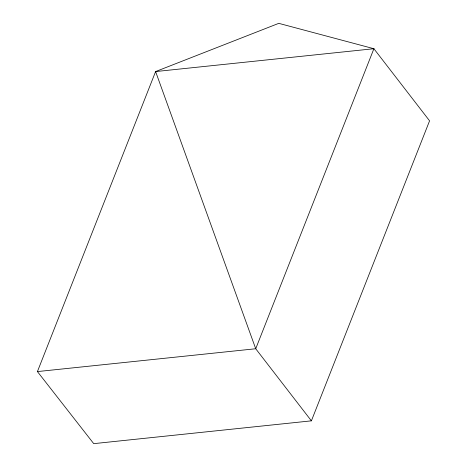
<?xml version="1.0" encoding="UTF-8"?>
<svg xmlns="http://www.w3.org/2000/svg" width="467" height="467" viewBox="0 0 467 467"><rect width="100%" height="100%" fill="white"/><g stroke="black" fill="none" stroke-linecap="round" stroke-linejoin="round"><path stroke-width="0.7" d="M37.424 371.58L155.604 71.562L278.776 23.35L373.892 48.72L429.576 120.825L311.396 420.843L93.733 443.65L37.424 371.58L255.718 348.75L311.396 420.843M373.892 48.72L255.718 348.75L155.604 71.562L373.892 48.72"/></g></svg>
